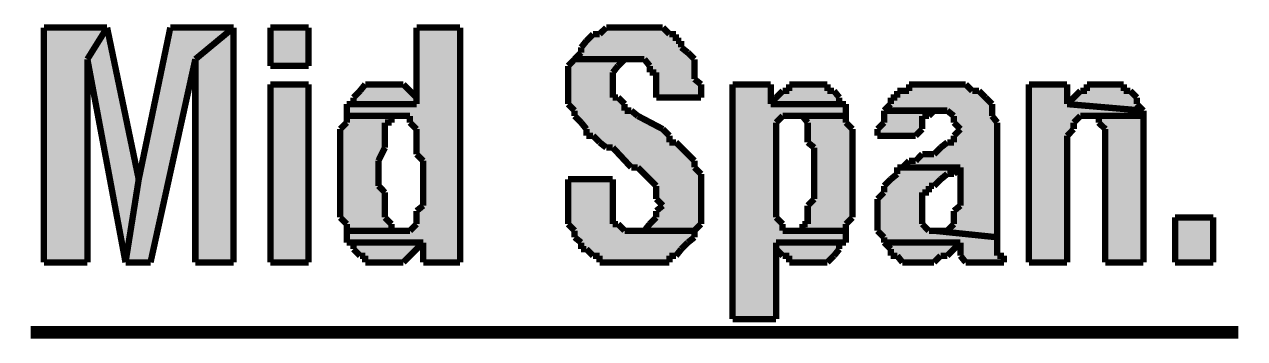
# Model space of a CAD drawing. Header units: millimetres. Extents: x 5 to 350, y 3 to 213.
# Drawn here: x 120.99 to 137.33, y 89.49 to 93.69 of the extents above; entities that cross this region are included whole.
import ezdxf

# ---------------------------------------------------------------- set-up
doc = ezdxf.new("R2010")
doc.units = ezdxf.units.MM
doc.layers.add('H', color=251, linetype='Continuous')
doc.layers.add('P', color=255, linetype='Continuous')

msp = doc.modelspace()

# ---------------------------------------------------------------- hatches: boundary and pattern name
at = {"layer": 'H', "linetype": 'Continuous'}
for points in [[(121.25, 90.505), (121.25, 93.645), (122.096, 93.645), (121.832, 93.222), (121.832, 90.505), (121.25, 90.505)], [(122.343, 90.505), (121.832, 93.222), (122.096, 93.645), (122.52, 91.616), (122.343, 90.505)], [(122.343, 90.505), (122.52, 91.616), (122.943, 93.645), (123.79, 93.645), (123.278, 93.222), (122.678, 90.505), (122.343, 90.505)], [(123.278, 90.505), (123.278, 93.222), (123.79, 93.645), (123.79, 90.505), (123.278, 90.505)], [(124.284, 93.133), (124.284, 93.645), (124.795, 93.645), (124.795, 93.133), (124.284, 93.133)], [(126.33, 90.505), (126.33, 90.77), (125.307, 90.77), (125.307, 90.928), (126.153, 90.928), (126.242, 91.017), (126.242, 91.193), (126.33, 91.264), (126.33, 91.863), (126.242, 91.952), (126.242, 92.287), (126.153, 92.375), (126.153, 92.463), (125.307, 92.463), (125.307, 92.622), (126.242, 92.622), (126.242, 93.645), (126.824, 93.645), (126.824, 90.505), (126.33, 90.505)], [(129.452, 92.71), (129.452, 93.045), (129.364, 93.045), (129.364, 93.133), (129.293, 93.222), (128.358, 93.222), (128.446, 93.31), (128.446, 93.38), (128.605, 93.557), (128.693, 93.557), (128.782, 93.645), (129.54, 93.645), (129.628, 93.557), (129.716, 93.557), (129.716, 93.468), (129.787, 93.468), (129.787, 93.38), (129.963, 93.222), (129.963, 92.957), (130.052, 92.886), (130.052, 92.71), (129.452, 92.71)], [(129.293, 90.928), (129.452, 91.105), (129.452, 91.193), (129.54, 91.264), (129.452, 91.352), (129.452, 91.528), (129.205, 91.775), (129.117, 91.775), (128.87, 92.04), (128.782, 92.04), (128.605, 92.198), (128.517, 92.198), (128.517, 92.287), (128.358, 92.463), (128.358, 92.534), (128.27, 92.622), (128.27, 93.133), (128.358, 93.222), (129.028, 93.222), (128.87, 93.045), (128.87, 92.71), (128.94, 92.71), (129.028, 92.622), (129.028, 92.534), (129.117, 92.534), (129.205, 92.463), (129.54, 92.287), (129.628, 92.198), (129.628, 92.11), (129.716, 92.11), (129.963, 91.863), (129.963, 91.775), (130.052, 91.687), (130.052, 91.017), (129.963, 90.928), (129.293, 90.928)], [(124.284, 90.505), (124.284, 92.886), (124.795, 92.886), (124.795, 90.505), (124.284, 90.505)], [(125.395, 92.622), (125.395, 92.71), (125.554, 92.886), (126.065, 92.886), (126.242, 92.71), (126.242, 92.622), (125.395, 92.622)], [(130.475, 89.747), (130.475, 92.886), (130.986, 92.886), (130.986, 92.622), (131.992, 92.622), (131.992, 92.463), (131.145, 92.463), (131.057, 92.375), (131.057, 91.105), (131.145, 91.017), (131.145, 90.928), (131.992, 90.928), (131.992, 90.77), (131.057, 90.77), (131.057, 89.747), (130.475, 89.747)], [(130.986, 92.622), (131.145, 92.798), (131.233, 92.798), (131.233, 92.886), (131.745, 92.886), (131.745, 92.798), (131.833, 92.798), (131.904, 92.71), (131.904, 92.622), (130.986, 92.622)], [(134.02, 90.84), (133.174, 90.928), (133.35, 90.928), (133.438, 91.017), (133.438, 91.193), (133.526, 91.264), (133.526, 91.775), (132.75, 91.775), (132.838, 91.863), (132.927, 91.863), (133.015, 91.952), (133.174, 91.952), (133.35, 92.11), (133.438, 92.11), (133.438, 92.198), (133.526, 92.287), (133.438, 92.375), (133.438, 92.463), (133.35, 92.534), (132.503, 92.534), (132.592, 92.622), (132.592, 92.71), (132.68, 92.71), (132.68, 92.798), (132.838, 92.798), (132.838, 92.886), (133.597, 92.886), (133.685, 92.798), (133.773, 92.798), (133.95, 92.622), (133.95, 92.463), (134.02, 92.375), (134.02, 90.84)], [(134.444, 90.505), (134.444, 92.886), (134.955, 92.886), (134.955, 92.622), (135.978, 92.534), (135.978, 92.463), (135.132, 92.463), (135.043, 92.375), (135.043, 92.287), (134.955, 92.198), (134.955, 90.505), (134.444, 90.505)], [(135.978, 92.534), (134.955, 92.622), (135.132, 92.798), (135.22, 92.798), (135.22, 92.886), (135.714, 92.886), (135.714, 92.798), (135.802, 92.798), (135.89, 92.71), (135.89, 92.622), (135.978, 92.534)], [(132.415, 92.198), (132.415, 92.287), (132.503, 92.375), (132.503, 92.534), (133.174, 92.534), (133.103, 92.463), (133.015, 92.463), (133.015, 92.287), (132.927, 92.198), (132.415, 92.198)], [(125.307, 90.928), (125.307, 91.017), (125.218, 91.105), (125.218, 92.287), (125.307, 92.375), (125.307, 92.463), (125.906, 92.463), (125.906, 92.375), (125.818, 92.375), (125.818, 92.04), (125.73, 91.863), (125.73, 91.528), (125.818, 91.44), (125.818, 91.105), (125.906, 91.017), (125.906, 90.928), (125.307, 90.928)], [(131.41, 90.928), (131.41, 91.017), (131.48, 91.017), (131.48, 91.264), (131.568, 91.352), (131.568, 92.04), (131.48, 92.11), (131.48, 92.375), (131.41, 92.463), (131.992, 92.463), (131.992, 92.375), (132.08, 92.287), (132.08, 91.105), (131.992, 91.017), (131.992, 90.928), (131.41, 90.928)], [(135.467, 90.505), (135.467, 92.287), (135.378, 92.375), (135.378, 92.463), (135.978, 92.463), (135.978, 90.505), (135.467, 90.505)], [(133.597, 90.505), (133.526, 90.593), (133.526, 90.77), (132.503, 90.77), (132.503, 90.84), (132.415, 90.928), (132.415, 91.352), (132.503, 91.44), (132.503, 91.528), (132.68, 91.687), (132.68, 91.775), (133.526, 91.775), (133.438, 91.687), (133.35, 91.687), (133.174, 91.528), (133.103, 91.528), (133.103, 91.44), (133.015, 91.44), (133.015, 91.017), (133.103, 90.928), (133.174, 90.928), (134.02, 90.84), (134.02, 90.593), (134.108, 90.593), (134.108, 90.505), (133.597, 90.505)], [(128.693, 90.505), (128.693, 90.593), (128.605, 90.593), (128.517, 90.682), (128.446, 90.682), (128.446, 90.77), (128.358, 90.84), (128.358, 90.928), (128.27, 91.017), (128.27, 91.616), (128.87, 91.616), (128.87, 91.017), (128.94, 91.017), (129.028, 90.928), (129.963, 90.928), (129.963, 90.84), (129.716, 90.593), (129.628, 90.593), (129.628, 90.505), (128.693, 90.505)], [(136.402, 90.505), (136.402, 91.105), (136.913, 91.105), (136.913, 90.505), (136.402, 90.505)], [(125.554, 90.505), (125.554, 90.593), (125.483, 90.593), (125.395, 90.682), (125.395, 90.77), (126.33, 90.77), (126.065, 90.505), (125.554, 90.505)], [(131.233, 90.505), (131.233, 90.593), (131.145, 90.593), (131.057, 90.682), (131.057, 90.77), (131.904, 90.77), (131.904, 90.682), (131.745, 90.505), (131.233, 90.505)], [(132.75, 90.505), (132.68, 90.593), (132.592, 90.593), (132.592, 90.682), (132.503, 90.77), (133.526, 90.77), (133.35, 90.593), (133.262, 90.593), (133.174, 90.505), (132.75, 90.505)]]:
    msp.add_hatch(color=256, dxfattribs=at).paths.add_polyline_path(points)

# ---------------------------------------------------------------- linework, layer by layer
at = {"layer": 'P'}
for points, const_width in [([(122.096, 93.645), (121.25, 93.645)], 0.085), ([(121.25, 93.645), (121.25, 90.505)], 0.085), ([(121.832, 93.222), (122.096, 93.645)], 0.085), ([(122.096, 93.645), (121.832, 93.222)], 0.085), ([(122.52, 91.616), (122.096, 93.645)], 0.085), ([(122.943, 93.645), (122.52, 91.616)], 0.085), ([(123.79, 93.645), (122.943, 93.645)], 0.085), ([(123.278, 93.222), (123.79, 93.645)], 0.085), ([(123.79, 93.645), (123.278, 93.222)], 0.085), ([(123.79, 90.505), (123.79, 93.645)], 0.085), ([(124.795, 93.645), (124.284, 93.645)], 0.085), ([(124.284, 93.645), (124.284, 93.133)], 0.085), ([(124.795, 93.133), (124.795, 93.645)], 0.085), ([(126.824, 93.645), (126.242, 93.645)], 0.085), ([(126.242, 93.645), (126.242, 92.622)], 0.085), ([(126.824, 90.505), (126.824, 93.645)], 0.085), ([(128.782, 93.645), (128.693, 93.557)], 0.085), ([(128.87, 93.645), (128.782, 93.645)], 0.085), ([(128.94, 93.645), (128.87, 93.645)], 0.085), ([(129.028, 93.645), (128.94, 93.645)], 0.085), ([(129.117, 93.645), (129.028, 93.645)], 0.085), ([(129.205, 93.645), (129.117, 93.645)], 0.085), ([(129.293, 93.645), (129.205, 93.645)], 0.085), ([(129.364, 93.645), (129.293, 93.645)], 0.085), ([(129.452, 93.645), (129.364, 93.645)], 0.085), ([(129.54, 93.645), (129.452, 93.645)], 0.085), ([(129.628, 93.557), (129.54, 93.645)], 0.085), ([(128.517, 93.468), (128.446, 93.38)], 0.085), ([(128.605, 93.557), (128.517, 93.468)], 0.085), ([(128.693, 93.557), (128.605, 93.557)], 0.085), ([(129.716, 93.557), (129.628, 93.557)], 0.085), ([(129.716, 93.468), (129.716, 93.557)], 0.085), ([(129.787, 93.468), (129.716, 93.468)], 0.085), ([(129.787, 93.38), (129.787, 93.468)], 0.085), ([(128.446, 93.31), (128.358, 93.222)], 0.085), ([(128.446, 93.38), (128.446, 93.31)], 0.085), ([(129.875, 93.31), (129.787, 93.38)], 0.085), ([(129.963, 93.222), (129.875, 93.31)], 0.085), ([(121.832, 90.505), (121.832, 93.222)], 0.085), ([(121.832, 93.222), (122.343, 90.505)], 0.085), ([(122.678, 90.505), (123.278, 93.222)], 0.085), ([(123.278, 93.222), (123.278, 90.505)], 0.085), ([(124.284, 93.133), (124.795, 93.133)], 0.085), ([(128.358, 93.222), (128.27, 93.133)], 0.085), ([(128.27, 93.133), (128.27, 93.045)], 0.085), ([(129.117, 93.222), (128.358, 93.222)], 0.085), ([(128.358, 93.222), (129.117, 93.222)], 0.085), ([(128.87, 93.045), (128.94, 93.133)], 0.085), ([(128.94, 93.133), (129.028, 93.222)], 0.085), ([(129.028, 93.222), (129.117, 93.222)], 0.085), ([(129.117, 93.222), (129.205, 93.222)], 0.085), ([(129.205, 93.222), (129.293, 93.222)], 0.085), ([(129.293, 93.222), (129.364, 93.133)], 0.085), ([(129.364, 93.133), (129.364, 93.045)], 0.085), ([(129.963, 93.133), (129.963, 93.222)], 0.085), ([(129.963, 93.045), (129.963, 93.133)], 0.085), ([(128.27, 93.045), (128.27, 92.957)], 0.085), ([(128.27, 92.957), (128.27, 92.886)], 0.085), ([(128.87, 92.957), (128.87, 93.045)], 0.085), ([(128.87, 92.886), (128.87, 92.957)], 0.085), ([(129.364, 93.045), (129.452, 93.045)], 0.085), ([(129.452, 93.045), (129.452, 92.957)], 0.085), ([(129.452, 92.957), (129.452, 92.886)], 0.085), ([(129.963, 92.957), (129.963, 93.045)], 0.085), ([(130.052, 92.886), (129.963, 92.957)], 0.085), ([(124.795, 92.886), (124.284, 92.886)], 0.085), ([(124.284, 92.886), (124.284, 90.505)], 0.085), ([(124.795, 90.505), (124.795, 92.886)], 0.085), ([(125.483, 92.798), (125.395, 92.71)], 0.085), ([(125.554, 92.886), (125.483, 92.798)], 0.085), ([(125.642, 92.886), (125.554, 92.886)], 0.085), ([(125.73, 92.886), (125.642, 92.886)], 0.085), ([(125.818, 92.886), (125.73, 92.886)], 0.085), ([(125.906, 92.886), (125.818, 92.886)], 0.085), ([(125.977, 92.886), (125.906, 92.886)], 0.085), ([(126.065, 92.886), (125.977, 92.886)], 0.085), ([(126.153, 92.798), (126.065, 92.886)], 0.085), ([(126.242, 92.71), (126.153, 92.798)], 0.085), ([(128.27, 92.886), (128.27, 92.798)], 0.085), ([(128.27, 92.798), (128.27, 92.71)], 0.085), ([(128.87, 92.798), (128.87, 92.886)], 0.085), ([(128.87, 92.71), (128.87, 92.798)], 0.085), ([(129.452, 92.886), (129.452, 92.71)], 0.085), ([(130.052, 92.798), (130.052, 92.886)], 0.085), ([(130.052, 92.71), (130.052, 92.798)], 0.085), ([(130.986, 92.886), (130.475, 92.886)], 0.085), ([(130.475, 92.886), (130.475, 89.747)], 0.085), ([(130.986, 92.622), (130.986, 92.886)], 0.085), ([(131.145, 92.798), (131.057, 92.71)], 0.085), ([(131.233, 92.798), (131.145, 92.798)], 0.085), ([(131.322, 92.886), (131.233, 92.886)], 0.085), ([(131.233, 92.886), (131.233, 92.798)], 0.085), ([(131.41, 92.886), (131.322, 92.886)], 0.085), ([(131.48, 92.886), (131.41, 92.886)], 0.085), ([(131.568, 92.886), (131.48, 92.886)], 0.085), ([(131.657, 92.886), (131.568, 92.886)], 0.085), ([(131.745, 92.886), (131.657, 92.886)], 0.085), ([(131.745, 92.798), (131.745, 92.886)], 0.085), ([(131.833, 92.798), (131.745, 92.798)], 0.085), ([(131.904, 92.71), (131.833, 92.798)], 0.085), ([(132.75, 92.798), (132.68, 92.798)], 0.085), ([(132.68, 92.798), (132.68, 92.71)], 0.085), ([(132.838, 92.798), (132.75, 92.798)], 0.085), ([(132.927, 92.886), (132.838, 92.886)], 0.085), ([(132.838, 92.886), (132.838, 92.798)], 0.085), ([(133.015, 92.886), (132.927, 92.886)], 0.085), ([(133.103, 92.886), (133.015, 92.886)], 0.085), ([(133.262, 92.886), (133.103, 92.886)], 0.085), ([(133.35, 92.886), (133.262, 92.886)], 0.085), ([(133.438, 92.886), (133.35, 92.886)], 0.085), ([(133.526, 92.886), (133.438, 92.886)], 0.085), ([(133.597, 92.886), (133.526, 92.886)], 0.085), ([(133.685, 92.798), (133.597, 92.886)], 0.085), ([(133.773, 92.798), (133.685, 92.798)], 0.085), ([(133.862, 92.71), (133.773, 92.798)], 0.085), ([(134.955, 92.886), (134.444, 92.886)], 0.085), ([(134.444, 92.886), (134.444, 90.505)], 0.085), ([(134.955, 92.622), (134.955, 92.886)], 0.085), ([(135.132, 92.798), (135.043, 92.71)], 0.085), ([(135.22, 92.798), (135.132, 92.798)], 0.085), ([(135.29, 92.886), (135.22, 92.886)], 0.085), ([(135.22, 92.886), (135.22, 92.798)], 0.085), ([(135.378, 92.886), (135.29, 92.886)], 0.085), ([(135.467, 92.886), (135.378, 92.886)], 0.085), ([(135.555, 92.886), (135.467, 92.886)], 0.085), ([(135.643, 92.886), (135.555, 92.886)], 0.085), ([(135.714, 92.886), (135.643, 92.886)], 0.085), ([(135.714, 92.798), (135.714, 92.886)], 0.085), ([(135.802, 92.798), (135.714, 92.798)], 0.085), ([(135.89, 92.71), (135.802, 92.798)], 0.085), ([(125.395, 92.71), (125.395, 92.622)], 0.085), ([(126.242, 92.622), (126.242, 92.71)], 0.085), ([(128.27, 92.71), (128.27, 92.622)], 0.085), ([(128.94, 92.71), (128.87, 92.71)], 0.085), ([(129.028, 92.622), (128.94, 92.71)], 0.085), ([(129.452, 92.71), (130.052, 92.71)], 0.085), ([(131.057, 92.71), (130.986, 92.622)], 0.085), ([(131.904, 92.622), (131.904, 92.71)], 0.085), ([(132.68, 92.71), (132.592, 92.71)], 0.085), ([(132.592, 92.71), (132.592, 92.622)], 0.085), ([(133.95, 92.622), (133.862, 92.71)], 0.085), ([(135.043, 92.71), (134.955, 92.622)], 0.085), ([(135.89, 92.622), (135.89, 92.71)], 0.085), ([(125.395, 92.622), (125.307, 92.622)], 0.085), ([(125.307, 92.622), (125.307, 92.534)], 0.085), ([(125.307, 92.534), (125.307, 92.463)], 0.085), ([(125.395, 92.622), (126.242, 92.622)], 0.085), ([(126.242, 92.622), (125.395, 92.622)], 0.085), ([(128.27, 92.622), (128.358, 92.534)], 0.085), ([(128.358, 92.534), (128.358, 92.463)], 0.085), ([(129.028, 92.534), (129.028, 92.622)], 0.085), ([(129.117, 92.534), (129.028, 92.534)], 0.085), ([(129.205, 92.463), (129.117, 92.534)], 0.085), ([(131.992, 92.622), (130.986, 92.622)], 0.085), ([(130.986, 92.622), (131.992, 92.622)], 0.085), ([(131.992, 92.622), (131.904, 92.622)], 0.085), ([(131.992, 92.534), (131.992, 92.622)], 0.085), ([(131.992, 92.463), (131.992, 92.534)], 0.085), ([(132.592, 92.622), (132.503, 92.534)], 0.085), ([(132.503, 92.534), (132.503, 92.463)], 0.085), ([(133.262, 92.534), (132.503, 92.534)], 0.085), ([(132.503, 92.534), (133.262, 92.534)], 0.085), ([(133.103, 92.463), (133.174, 92.534)], 0.085), ([(133.174, 92.534), (133.262, 92.534)], 0.085), ([(133.262, 92.534), (133.35, 92.534)], 0.085), ([(133.35, 92.534), (133.438, 92.463)], 0.085), ([(133.95, 92.534), (133.95, 92.622)], 0.085), ([(133.95, 92.463), (133.95, 92.534)], 0.085), ([(135.978, 92.534), (134.955, 92.622)], 0.085), ([(134.955, 92.622), (135.978, 92.534)], 0.085), ([(135.978, 92.534), (135.89, 92.622)], 0.085), ([(135.978, 92.463), (135.978, 92.534)], 0.085), ([(125.307, 92.375), (125.218, 92.287)], 0.085), ([(125.307, 92.463), (125.307, 92.375)], 0.085), ([(125.977, 92.463), (125.307, 92.463)], 0.085), ([(125.307, 92.463), (125.977, 92.463)], 0.085), ([(125.818, 92.287), (125.818, 92.375)], 0.085), ([(125.818, 92.375), (125.906, 92.375)], 0.085), ([(125.906, 92.375), (125.906, 92.463)], 0.085), ([(125.906, 92.463), (125.977, 92.463)], 0.085), ([(125.977, 92.463), (126.065, 92.463)], 0.085), ([(126.065, 92.463), (126.153, 92.463)], 0.085), ([(126.153, 92.463), (126.153, 92.375)], 0.085), ([(126.153, 92.375), (126.242, 92.287)], 0.085), ([(128.358, 92.463), (128.446, 92.375)], 0.085), ([(128.446, 92.375), (128.517, 92.287)], 0.085), ([(129.54, 92.287), (129.205, 92.463)], 0.085), ([(131.057, 92.375), (131.145, 92.463)], 0.085), ([(131.057, 92.287), (131.057, 92.375)], 0.085), ([(131.145, 92.463), (131.233, 92.463)], 0.085), ([(131.233, 92.463), (131.322, 92.463)], 0.085), ([(131.992, 92.463), (131.322, 92.463)], 0.085), ([(131.322, 92.463), (131.41, 92.463)], 0.085), ([(131.322, 92.463), (131.992, 92.463)], 0.085), ([(131.41, 92.463), (131.48, 92.375)], 0.085), ([(131.48, 92.375), (131.48, 92.287)], 0.085), ([(131.992, 92.375), (131.992, 92.463)], 0.085), ([(131.992, 92.463), (131.992, 92.463)], 0.085), ([(132.08, 92.287), (131.992, 92.375)], 0.085), ([(132.503, 92.375), (132.415, 92.287)], 0.085), ([(132.503, 92.463), (132.503, 92.375)], 0.085), ([(133.015, 92.375), (133.015, 92.463)], 0.085), ([(133.015, 92.463), (133.103, 92.463)], 0.085), ([(133.015, 92.287), (133.015, 92.375)], 0.085), ([(133.438, 92.463), (133.438, 92.375)], 0.085), ([(133.438, 92.375), (133.526, 92.287)], 0.085), ([(134.02, 92.375), (133.95, 92.463)], 0.085), ([(134.02, 92.198), (134.02, 92.375)], 0.085), ([(135.043, 92.375), (135.132, 92.463)], 0.085), ([(135.043, 92.287), (135.043, 92.375)], 0.085), ([(135.132, 92.463), (135.22, 92.463)], 0.085), ([(135.978, 92.463), (135.22, 92.463)], 0.085), ([(135.22, 92.463), (135.29, 92.463)], 0.085), ([(135.22, 92.463), (135.978, 92.463)], 0.085), ([(135.29, 92.463), (135.378, 92.463)], 0.085), ([(135.378, 92.463), (135.378, 92.375)], 0.085), ([(135.378, 92.375), (135.467, 92.287)], 0.085), ([(135.978, 92.375), (135.978, 92.463)], 0.085), ([(135.978, 90.505), (135.978, 92.375)], 0.085), ([(135.978, 92.375), (135.978, 92.375)], 0.085), ([(125.218, 92.287), (125.218, 92.198)], 0.085), ([(125.218, 92.198), (125.218, 92.11)], 0.085), ([(125.818, 92.198), (125.818, 92.287)], 0.085), ([(125.818, 92.11), (125.818, 92.198)], 0.085), ([(126.242, 92.287), (126.242, 92.198)], 0.085), ([(126.242, 92.198), (126.242, 92.11)], 0.085), ([(128.517, 92.287), (128.517, 92.198)], 0.085), ([(128.517, 92.198), (128.605, 92.198)], 0.085), ([(128.605, 92.198), (128.693, 92.11)], 0.085), ([(129.628, 92.198), (129.54, 92.287)], 0.085), ([(129.628, 92.11), (129.628, 92.198)], 0.085), ([(131.057, 92.198), (131.057, 92.287)], 0.085), ([(131.057, 92.11), (131.057, 92.198)], 0.085), ([(131.48, 92.287), (131.48, 92.198)], 0.085), ([(131.48, 92.198), (131.48, 92.11)], 0.085), ([(132.08, 92.198), (132.08, 92.287)], 0.085), ([(132.08, 92.11), (132.08, 92.198)], 0.085), ([(132.415, 92.287), (132.415, 92.198)], 0.085), ([(132.415, 92.198), (132.927, 92.198)], 0.085), ([(132.927, 92.198), (133.015, 92.287)], 0.085), ([(133.526, 92.287), (133.438, 92.198)], 0.085), ([(133.438, 92.198), (133.438, 92.11)], 0.085), ([(134.02, 90.84), (134.02, 92.198)], 0.085), ([(134.955, 92.198), (135.043, 92.287)], 0.085), ([(134.955, 92.11), (134.955, 92.198)], 0.085), ([(135.467, 92.287), (135.467, 92.198)], 0.085), ([(135.467, 92.198), (135.467, 92.11)], 0.085), ([(125.218, 92.11), (125.218, 92.04)], 0.085), ([(125.218, 92.04), (125.218, 91.863)], 0.085), ([(125.73, 91.863), (125.818, 92.04)], 0.085), ([(125.818, 92.04), (125.818, 92.11)], 0.085), ([(126.242, 92.11), (126.242, 92.04)], 0.085), ([(126.242, 92.04), (126.242, 91.952)], 0.085), ([(128.693, 92.11), (128.782, 92.04)], 0.085), ([(128.782, 92.04), (128.87, 92.04)], 0.085), ([(128.87, 92.04), (129.117, 91.775)], 0.085), ([(129.716, 92.11), (129.628, 92.11)], 0.085), ([(129.787, 92.04), (129.716, 92.11)], 0.085), ([(129.875, 91.952), (129.787, 92.04)], 0.085), ([(131.057, 92.04), (131.057, 92.11)], 0.085), ([(131.057, 91.863), (131.057, 92.04)], 0.085), ([(131.48, 92.11), (131.568, 92.04)], 0.085), ([(131.568, 92.04), (131.568, 91.952)], 0.085), ([(132.08, 92.04), (132.08, 92.11)], 0.085), ([(132.08, 91.863), (132.08, 92.04)], 0.085), ([(133.262, 92.04), (133.174, 91.952)], 0.085), ([(133.35, 92.11), (133.262, 92.04)], 0.085), ([(133.438, 92.11), (133.35, 92.11)], 0.085), ([(134.955, 92.04), (134.955, 92.11)], 0.085), ([(134.955, 90.505), (134.955, 92.04)], 0.085), ([(135.467, 92.11), (135.467, 90.505)], 0.085), ([(125.218, 91.863), (125.218, 91.775)], 0.085), ([(125.73, 91.775), (125.73, 91.863)], 0.085), ([(126.242, 91.952), (126.33, 91.863)], 0.085), ([(126.33, 91.863), (126.33, 91.775)], 0.085), ([(129.963, 91.863), (129.875, 91.952)], 0.085), ([(129.963, 91.775), (129.963, 91.863)], 0.085), ([(131.057, 91.775), (131.057, 91.863)], 0.085), ([(131.568, 91.952), (131.568, 91.863)], 0.085), ([(131.568, 91.863), (131.568, 91.687)], 0.085), ([(132.08, 91.775), (132.08, 91.863)], 0.085), ([(132.838, 91.863), (132.75, 91.775)], 0.085), ([(132.927, 91.863), (132.838, 91.863)], 0.085), ([(133.015, 91.952), (132.927, 91.863)], 0.085), ([(133.103, 91.952), (133.015, 91.952)], 0.085), ([(133.174, 91.952), (133.103, 91.952)], 0.085), ([(125.218, 91.775), (125.218, 91.687)], 0.085), ([(125.218, 91.687), (125.218, 91.616)], 0.085), ([(125.73, 91.687), (125.73, 91.775)], 0.085), ([(125.73, 91.616), (125.73, 91.687)], 0.085), ([(126.33, 91.775), (126.33, 91.687)], 0.085), ([(126.33, 91.687), (126.33, 91.528)], 0.085), ([(129.117, 91.775), (129.205, 91.775)], 0.085), ([(129.205, 91.775), (129.293, 91.687)], 0.085), ([(129.293, 91.687), (129.364, 91.616)], 0.085), ([(130.052, 91.687), (129.963, 91.775)], 0.085), ([(130.052, 91.616), (130.052, 91.687)], 0.085), ([(131.057, 91.687), (131.057, 91.775)], 0.085), ([(131.057, 91.528), (131.057, 91.687)], 0.085), ([(131.568, 91.687), (131.568, 91.616)], 0.085), ([(132.08, 91.687), (132.08, 91.775)], 0.085), ([(132.08, 91.616), (132.08, 91.687)], 0.085), ([(132.68, 91.687), (132.592, 91.616)], 0.085), ([(132.75, 91.775), (132.68, 91.775)], 0.085), ([(132.68, 91.775), (132.68, 91.687)], 0.085), ([(133.526, 91.775), (132.75, 91.775)], 0.085), ([(132.75, 91.775), (133.526, 91.775)], 0.085), ([(133.262, 91.616), (133.35, 91.687)], 0.085), ([(133.35, 91.687), (133.438, 91.687)], 0.085), ([(133.438, 91.687), (133.526, 91.775)], 0.085), ([(133.526, 91.775), (133.526, 91.352)], 0.085), ([(122.52, 91.616), (122.343, 90.505)], 0.085), ([(122.343, 90.505), (122.52, 91.616)], 0.085), ([(125.218, 91.616), (125.218, 91.528)], 0.085), ([(125.218, 91.528), (125.218, 91.352)], 0.085), ([(125.73, 91.528), (125.73, 91.616)], 0.085), ([(125.818, 91.44), (125.73, 91.528)], 0.085), ([(126.33, 91.528), (126.33, 91.44)], 0.085), ([(128.87, 91.616), (128.27, 91.616)], 0.085), ([(128.27, 91.616), (128.27, 91.528)], 0.085), ([(128.27, 91.528), (128.27, 91.44)], 0.085), ([(128.87, 91.44), (128.87, 91.616)], 0.085), ([(129.364, 91.616), (129.452, 91.528)], 0.085), ([(129.452, 91.528), (129.452, 91.44)], 0.085), ([(130.052, 91.528), (130.052, 91.616)], 0.085), ([(130.052, 91.44), (130.052, 91.528)], 0.085), ([(131.057, 91.44), (131.057, 91.528)], 0.085), ([(131.568, 91.616), (131.568, 91.44)], 0.085), ([(132.08, 91.528), (132.08, 91.616)], 0.085), ([(132.08, 91.352), (132.08, 91.528)], 0.085), ([(132.592, 91.616), (132.503, 91.528)], 0.085), ([(132.503, 91.528), (132.503, 91.44)], 0.085), ([(133.103, 91.44), (133.103, 91.528)], 0.085), ([(133.103, 91.528), (133.174, 91.528)], 0.085), ([(133.174, 91.528), (133.262, 91.616)], 0.085), ([(125.218, 91.352), (125.218, 91.264)], 0.085), ([(125.818, 91.264), (125.818, 91.44)], 0.085), ([(126.33, 91.44), (126.33, 91.264)], 0.085), ([(128.27, 91.44), (128.27, 91.352)], 0.085), ([(128.27, 91.352), (128.27, 91.264)], 0.085), ([(128.87, 91.352), (128.87, 91.44)], 0.085), ([(128.87, 91.193), (128.87, 91.352)], 0.085), ([(129.452, 91.44), (129.452, 91.352)], 0.085), ([(129.452, 91.352), (129.54, 91.264)], 0.085), ([(130.052, 91.352), (130.052, 91.44)], 0.085), ([(130.052, 91.264), (130.052, 91.352)], 0.085), ([(131.057, 91.352), (131.057, 91.44)], 0.085), ([(131.057, 91.264), (131.057, 91.352)], 0.085), ([(131.568, 91.352), (131.48, 91.264)], 0.085), ([(131.568, 91.44), (131.568, 91.352)], 0.085), ([(132.08, 91.264), (132.08, 91.352)], 0.085), ([(132.503, 91.44), (132.415, 91.352)], 0.085), ([(132.415, 91.352), (132.415, 91.264)], 0.085), ([(133.015, 91.352), (133.015, 91.44)], 0.085), ([(133.015, 91.44), (133.103, 91.44)], 0.085), ([(133.015, 91.264), (133.015, 91.352)], 0.085), ([(133.526, 91.352), (133.526, 91.264)], 0.085), ([(125.218, 91.264), (125.218, 91.193)], 0.085), ([(125.218, 91.193), (125.218, 91.105)], 0.085), ([(125.818, 91.193), (125.818, 91.264)], 0.085), ([(125.818, 91.105), (125.818, 91.193)], 0.085), ([(126.33, 91.264), (126.242, 91.193)], 0.085), ([(126.242, 91.193), (126.242, 91.105)], 0.085), ([(128.27, 91.264), (128.27, 91.193)], 0.085), ([(128.27, 91.193), (128.27, 91.105)], 0.085), ([(128.87, 91.105), (128.87, 91.193)], 0.085), ([(129.54, 91.264), (129.452, 91.193)], 0.085), ([(129.452, 91.193), (129.452, 91.105)], 0.085), ([(130.052, 91.193), (130.052, 91.264)], 0.085), ([(130.052, 91.105), (130.052, 91.193)], 0.085), ([(131.057, 91.193), (131.057, 91.264)], 0.085), ([(131.057, 91.105), (131.057, 91.193)], 0.085), ([(131.48, 91.264), (131.48, 91.193)], 0.085), ([(131.48, 91.193), (131.48, 91.105)], 0.085), ([(132.08, 91.193), (132.08, 91.264)], 0.085), ([(132.08, 91.105), (132.08, 91.193)], 0.085), ([(132.415, 91.264), (132.415, 91.193)], 0.085), ([(132.415, 91.193), (132.415, 91.105)], 0.085), ([(133.015, 91.193), (133.015, 91.264)], 0.085), ([(133.015, 91.105), (133.015, 91.193)], 0.085), ([(133.526, 91.264), (133.438, 91.193)], 0.085), ([(133.438, 91.193), (133.438, 91.105)], 0.085), ([(125.218, 91.105), (125.307, 91.017)], 0.085), ([(125.307, 91.017), (125.307, 90.928)], 0.085), ([(125.906, 91.017), (125.818, 91.105)], 0.085), ([(125.906, 90.928), (125.906, 91.017)], 0.085), ([(126.242, 91.017), (126.153, 90.928)], 0.085), ([(126.242, 91.105), (126.242, 91.017)], 0.085), ([(128.27, 91.105), (128.27, 91.017)], 0.085), ([(128.27, 91.017), (128.358, 90.928)], 0.085), ([(128.87, 91.017), (128.87, 91.105)], 0.085), ([(128.94, 91.017), (128.87, 91.017)], 0.085), ([(129.028, 90.928), (128.94, 91.017)], 0.085), ([(129.364, 91.017), (129.293, 90.928)], 0.085), ([(129.452, 91.105), (129.364, 91.017)], 0.085), ([(129.963, 90.928), (130.052, 91.017)], 0.085), ([(130.052, 91.017), (130.052, 91.105)], 0.085), ([(131.145, 91.017), (131.057, 91.105)], 0.085), ([(131.145, 90.928), (131.145, 91.017)], 0.085), ([(131.48, 91.017), (131.41, 91.017)], 0.085), ([(131.41, 91.017), (131.41, 90.928)], 0.085), ([(131.48, 91.105), (131.48, 91.017)], 0.085), ([(131.992, 91.017), (132.08, 91.105)], 0.085), ([(131.992, 90.928), (131.992, 91.017)], 0.085), ([(132.415, 91.105), (132.415, 91.017)], 0.085), ([(132.415, 91.017), (132.415, 90.928)], 0.085), ([(133.015, 91.017), (133.015, 91.105)], 0.085), ([(133.103, 90.928), (133.015, 91.017)], 0.085), ([(133.438, 91.017), (133.35, 90.928)], 0.085), ([(133.438, 91.105), (133.438, 91.017)], 0.085), ([(136.402, 90.505), (136.402, 91.105)], 0.085), ([(136.402, 91.105), (136.913, 91.105)], 0.085), ([(136.913, 91.105), (136.913, 90.505)], 0.085), ([(125.307, 90.928), (125.977, 90.928)], 0.085), ([(125.977, 90.928), (125.307, 90.928)], 0.085), ([(125.307, 90.928), (125.307, 90.84)], 0.085), ([(125.307, 90.84), (125.307, 90.77)], 0.085), ([(125.977, 90.928), (125.906, 90.928)], 0.085), ([(126.065, 90.928), (125.977, 90.928)], 0.085), ([(126.153, 90.928), (126.065, 90.928)], 0.085), ([(128.358, 90.928), (128.358, 90.84)], 0.085), ([(128.358, 90.84), (128.446, 90.77)], 0.085), ([(129.117, 90.928), (129.028, 90.928)], 0.085), ([(129.963, 90.928), (129.117, 90.928)], 0.085), ([(129.205, 90.928), (129.117, 90.928)], 0.085), ([(129.117, 90.928), (129.963, 90.928)], 0.085), ([(129.293, 90.928), (129.205, 90.928)], 0.085), ([(129.875, 90.77), (129.963, 90.84)], 0.085), ([(129.963, 90.84), (129.963, 90.928)], 0.085), ([(131.233, 90.928), (131.145, 90.928)], 0.085), ([(131.322, 90.928), (131.233, 90.928)], 0.085), ([(131.41, 90.928), (131.322, 90.928)], 0.085), ([(131.322, 90.928), (131.992, 90.928)], 0.085), ([(131.992, 90.928), (131.322, 90.928)], 0.085), ([(131.992, 90.84), (131.992, 90.928)], 0.085), ([(131.992, 90.77), (131.992, 90.84)], 0.085), ([(132.415, 90.928), (132.503, 90.84)], 0.085), ([(132.503, 90.84), (132.503, 90.77)], 0.085), ([(133.174, 90.928), (133.103, 90.928)], 0.085), ([(134.02, 90.84), (133.174, 90.928)], 0.085), ([(133.262, 90.928), (133.174, 90.928)], 0.085), ([(133.174, 90.928), (134.02, 90.84)], 0.085), ([(133.35, 90.928), (133.262, 90.928)], 0.085), ([(134.02, 90.77), (134.02, 90.84)], 0.085), ([(125.307, 90.77), (125.395, 90.77)], 0.085), ([(126.33, 90.77), (125.307, 90.77)], 0.085), ([(125.307, 90.77), (126.33, 90.77)], 0.085), ([(125.395, 90.77), (125.395, 90.682)], 0.085), ([(125.395, 90.682), (125.483, 90.593)], 0.085), ([(126.153, 90.593), (126.242, 90.682)], 0.085), ([(126.242, 90.682), (126.33, 90.77)], 0.085), ([(126.33, 90.77), (126.33, 90.505)], 0.085), ([(128.446, 90.77), (128.446, 90.682)], 0.085), ([(128.446, 90.682), (128.517, 90.682)], 0.085), ([(128.517, 90.682), (128.605, 90.593)], 0.085), ([(129.716, 90.593), (129.787, 90.682)], 0.085), ([(129.787, 90.682), (129.875, 90.77)], 0.085), ([(131.904, 90.77), (131.057, 90.77)], 0.085), ([(131.057, 90.77), (131.057, 90.682)], 0.085), ([(131.057, 89.747), (131.057, 90.77)], 0.085), ([(131.057, 90.77), (131.904, 90.77)], 0.085), ([(131.057, 90.682), (131.145, 90.593)], 0.085), ([(131.833, 90.593), (131.904, 90.682)], 0.085), ([(131.904, 90.682), (131.904, 90.77)], 0.085), ([(131.904, 90.77), (131.992, 90.77)], 0.085), ([(132.503, 90.77), (132.592, 90.682)], 0.085), ([(133.526, 90.77), (132.503, 90.77)], 0.085), ([(132.503, 90.77), (133.526, 90.77)], 0.085), ([(132.592, 90.682), (132.592, 90.593)], 0.085), ([(133.35, 90.593), (133.438, 90.682)], 0.085), ([(133.438, 90.682), (133.526, 90.77)], 0.085), ([(133.526, 90.77), (133.526, 90.682)], 0.085), ([(133.526, 90.682), (133.526, 90.593)], 0.085), ([(134.02, 90.682), (134.02, 90.77)], 0.085), ([(134.02, 90.593), (134.02, 90.682)], 0.085), ([(121.25, 90.505), (121.832, 90.505)], 0.085), ([(122.343, 90.505), (122.678, 90.505)], 0.085), ([(123.278, 90.505), (123.79, 90.505)], 0.085), ([(124.284, 90.505), (124.795, 90.505)], 0.085), ([(125.483, 90.593), (125.554, 90.593)], 0.085), ([(125.554, 90.593), (125.554, 90.505)], 0.085), ([(125.554, 90.505), (125.642, 90.505)], 0.085), ([(125.642, 90.505), (125.73, 90.505)], 0.085), ([(125.73, 90.505), (125.818, 90.505)], 0.085), ([(125.818, 90.505), (125.906, 90.505)], 0.085), ([(125.906, 90.505), (125.977, 90.505)], 0.085), ([(125.977, 90.505), (126.065, 90.505)], 0.085), ([(126.065, 90.505), (126.153, 90.593)], 0.085), ([(126.33, 90.505), (126.824, 90.505)], 0.085), ([(128.605, 90.593), (128.693, 90.593)], 0.085), ([(128.693, 90.593), (128.693, 90.505)], 0.085), ([(128.693, 90.505), (128.782, 90.505)], 0.085), ([(128.782, 90.505), (128.87, 90.505)], 0.085), ([(128.87, 90.505), (128.94, 90.505)], 0.085), ([(128.94, 90.505), (129.028, 90.505)], 0.085), ([(129.028, 90.505), (129.117, 90.505)], 0.085), ([(129.117, 90.505), (129.205, 90.505)], 0.085), ([(129.205, 90.505), (129.293, 90.505)], 0.085), ([(129.293, 90.505), (129.364, 90.505)], 0.085), ([(129.364, 90.505), (129.452, 90.505)], 0.085), ([(129.452, 90.505), (129.54, 90.505)], 0.085), ([(129.54, 90.505), (129.628, 90.505)], 0.085), ([(129.628, 90.505), (129.628, 90.593)], 0.085), ([(129.628, 90.593), (129.716, 90.593)], 0.085), ([(131.145, 90.593), (131.233, 90.593)], 0.085), ([(131.233, 90.593), (131.233, 90.505)], 0.085), ([(131.233, 90.505), (131.322, 90.505)], 0.085), ([(131.322, 90.505), (131.41, 90.505)], 0.085), ([(131.41, 90.505), (131.48, 90.505)], 0.085), ([(131.48, 90.505), (131.568, 90.505)], 0.085), ([(131.568, 90.505), (131.657, 90.505)], 0.085), ([(131.657, 90.505), (131.745, 90.505)], 0.085), ([(131.745, 90.505), (131.833, 90.593)], 0.085), ([(132.592, 90.593), (132.68, 90.593)], 0.085), ([(132.68, 90.593), (132.75, 90.505)], 0.085), ([(132.75, 90.505), (132.838, 90.505)], 0.085), ([(132.838, 90.505), (132.927, 90.505)], 0.085), ([(132.927, 90.505), (133.015, 90.505)], 0.085), ([(133.015, 90.505), (133.103, 90.505)], 0.085), ([(133.103, 90.505), (133.174, 90.505)], 0.085), ([(133.174, 90.505), (133.262, 90.593)], 0.085), ([(133.262, 90.593), (133.35, 90.593)], 0.085), ([(133.526, 90.593), (133.597, 90.505)], 0.085), ([(133.597, 90.505), (134.108, 90.505)], 0.085), ([(134.108, 90.593), (134.02, 90.593)], 0.085), ([(134.108, 90.505), (134.108, 90.593)], 0.085), ([(134.444, 90.505), (134.955, 90.505)], 0.085), ([(135.467, 90.505), (135.978, 90.505)], 0.085), ([(136.913, 90.505), (136.402, 90.505)], 0.085), ([(136.402, 90.505), (136.402, 90.505)], 0.085), ([(130.475, 89.747), (131.057, 89.747)], 0.085), ([(121.073, 89.57), (137.248, 89.57)], 0.169)]:
    msp.add_lwpolyline(points, dxfattribs=dict(at, const_width=const_width))

doc.saveas('drawing.dxf')
